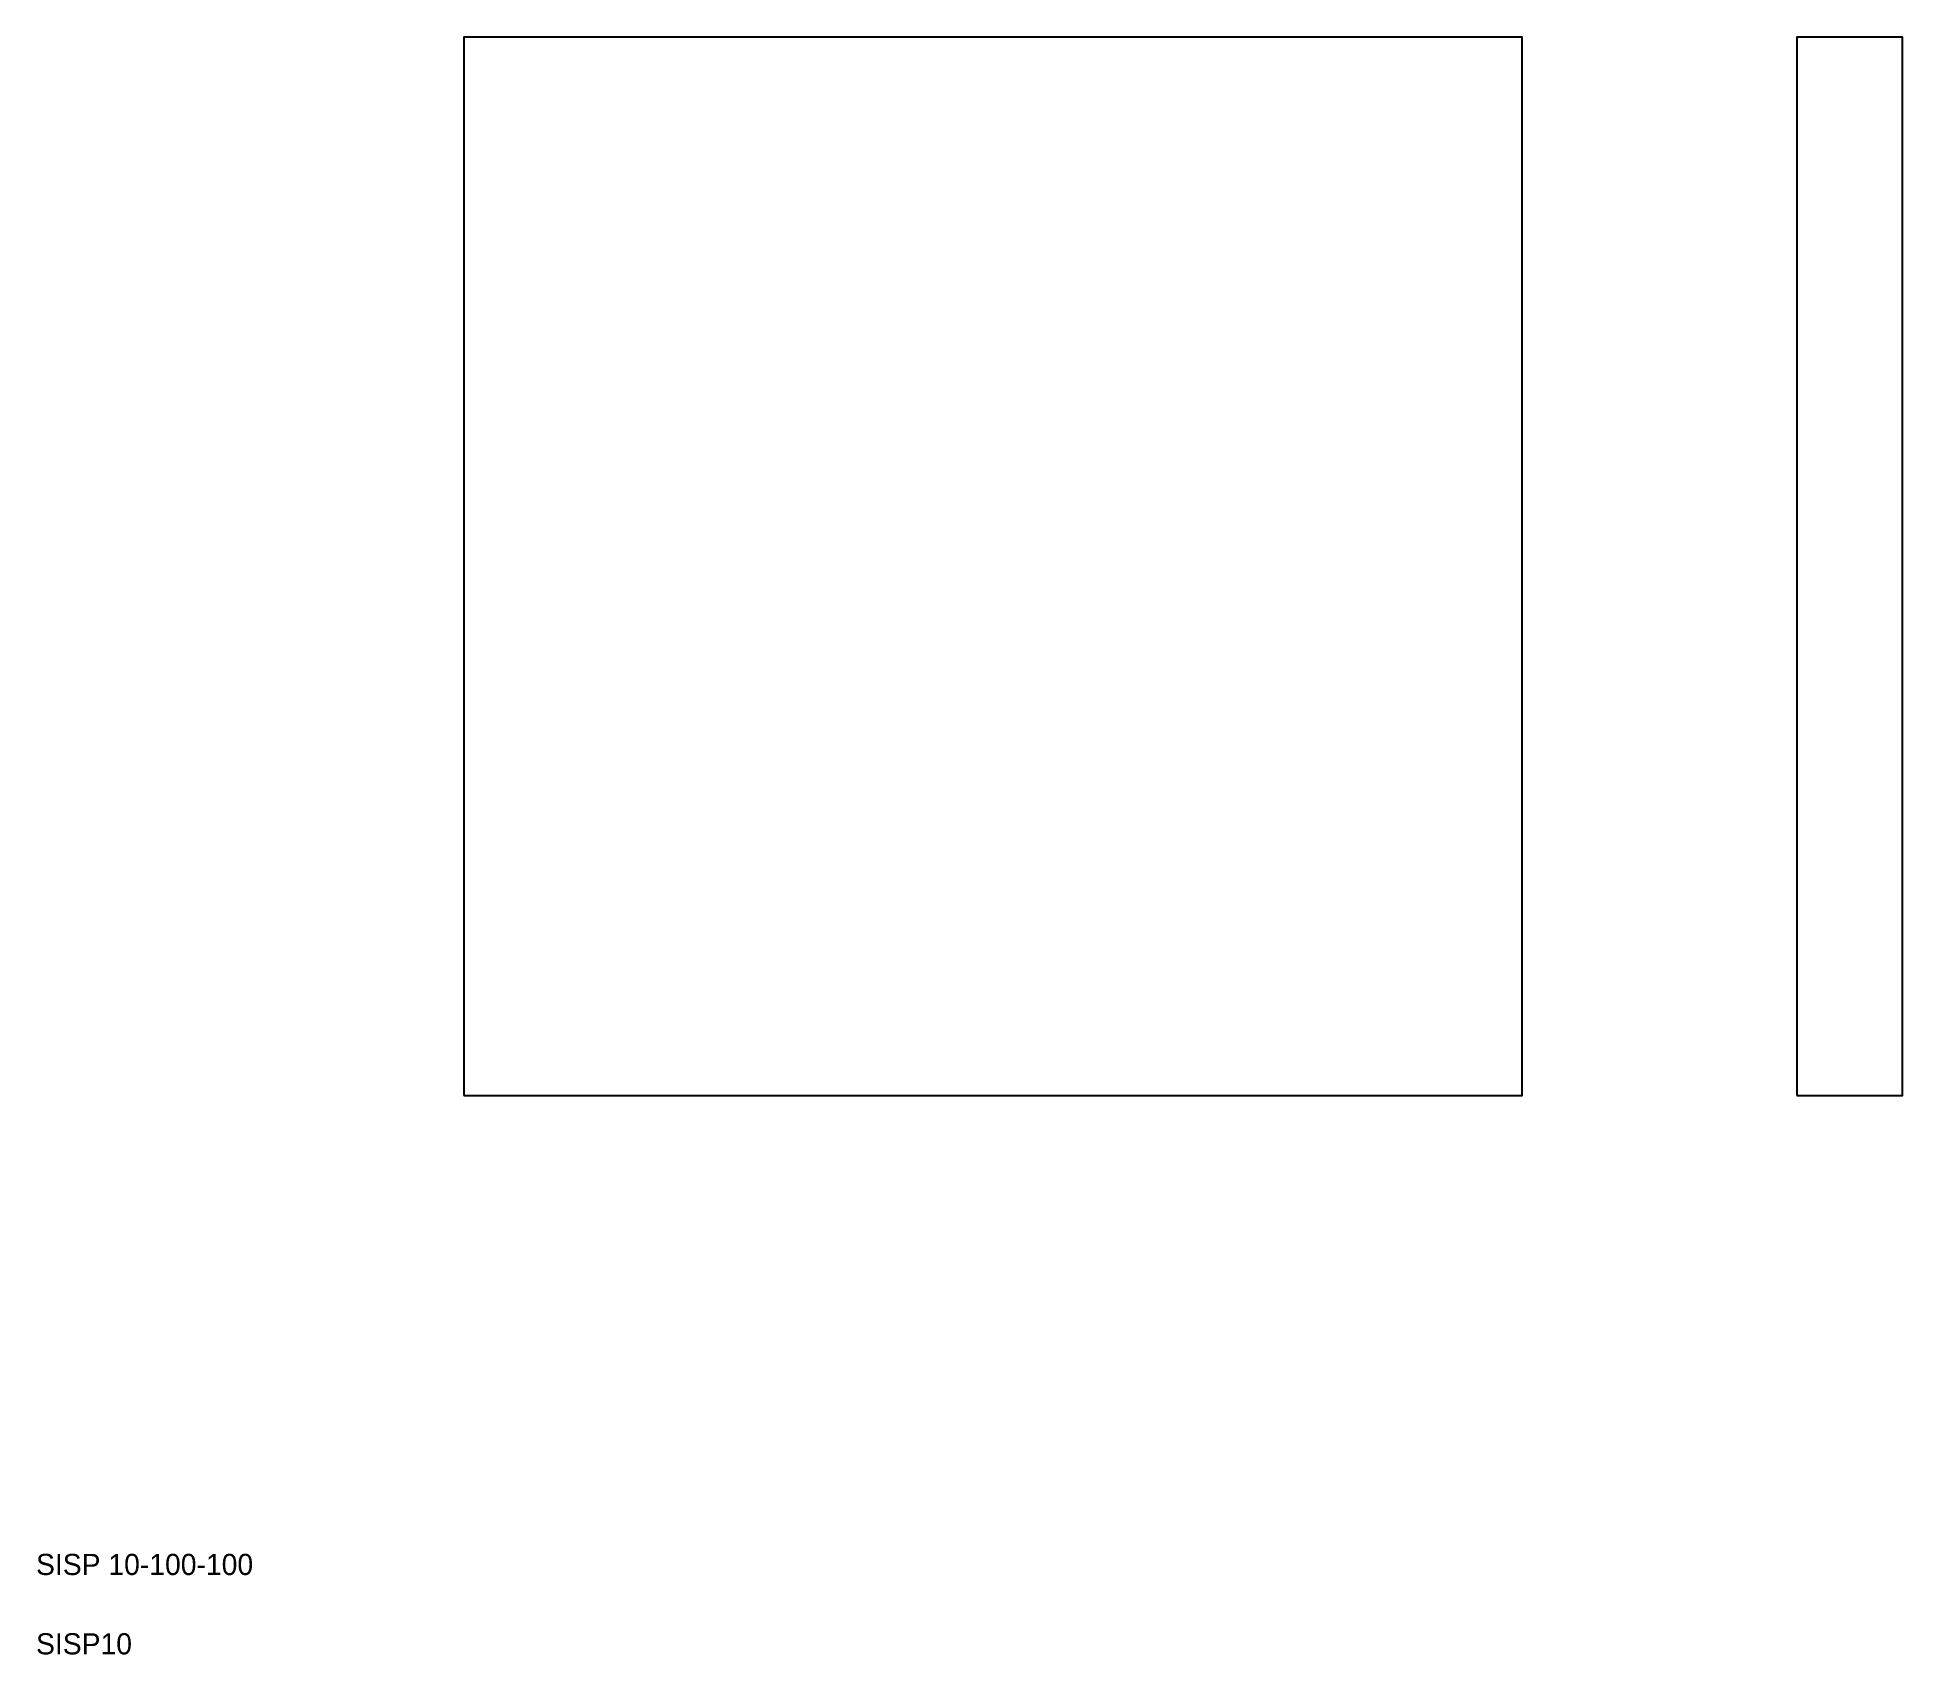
# Model space of a CAD drawing. Extents: x 5 to 181, y 5 to 158.
import ezdxf

# ---------------------------------------------------------------- set-up
doc = ezdxf.new("R2010")
doc.units = 0
doc.layers.get('0').update_dxf_attribs({"linetype": 'CONTINUOUS'})

msp = doc.modelspace()

# ---------------------------------------------------------------- linework, layer by layer
for points in [[(45.43, 57.82), (145.43, 57.82), (145.43, 157.82), (45.43, 157.82)], [(171.39, 57.82), (181.39, 57.82), (181.39, 157.82), (171.39, 157.82)]]:
    msp.add_lwpolyline(points, close=True)

# ---------------------------------------------------------------- texts
for s, p in [('SISP 10-100-100', (5, 12.5)), ('SISP10', (5, 5))]:
    msp.add_text(s, height=2).set_placement(p)

doc.saveas('drawing.dxf')
